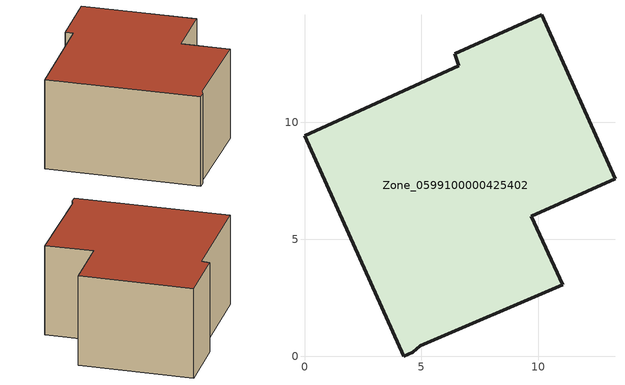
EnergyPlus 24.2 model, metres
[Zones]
Zone_0599100000425402
 floor ground (C_G): 0,9.43 6.6,12.41 6.42,12.93 10.14,14.61 13.27,7.6 9.7,6 11.03,3.06 4.94,0.45 4.63,0.17 4.25,0 z0
 wall outside (C_F): 6.6,12.41 0,9.43 4.25,0 4.63,0.17 4.94,0.45 11.03,3.06 9.7,6 13.27,7.6 10.14,14.61 6.42,12.93 6.6,12.41 z0:6.32
 roof outside (C_R): 11.03,3.06 9.7,6 13.27,7.6 10.14,14.61 6.42,12.93 6.6,12.41 0,9.43 4.25,0 4.63,0.17 4.94,0.45 z6.32
[BUILDING]
Pand.0599100000425402: North Axis=0; Terrain=City; Loads Convergence Tolerance Value=0.04; Temperature Convergence Tolerance Value=0.4; Solar Distribution=FullExterior; Maximum Number of Warmup Days=25; Minimum Number of Warmup Days=1
[Site:Location]
Rotterdam.The.Hague.AP_ZH_NLD Design_Conditions: Latitude=51.96; Longitude=4.45; Time Zone=1; Elevation=-4.5
[SITE:GROUNDTEMPERATURE:BUILDINGSURFACE]
18, 18, 18, 18, 18, 18, 18, 18, 18, 18, 18, 18
[MATERIAL] Thermal Absorptance=0.9; Solar Absorptance=0.7; Visible Absorptance=0.7
Name | Roughness | Thickness | Conductivity | Density | Specific Heat
G.D.2006-2014 | MediumSmooth | 0.15 | 0.06 | 540 | 1210
F.D.2006-2014 | Rough | 0.3 | 0.12 | 1920 | 840
R.D.2006-2014 | MediumRough | 0.2 | 0.08 | 1500 | 1000
[CONSTRUCTION]
C_G: G.D.2006-2014
C_F: F.D.2006-2014
C_R: R.D.2006-2014
[ZONE]
Zone_0599100000425402: Type=1; Multiplier=1; Ceiling Height=Autocalculate; Volume=Autocalculate; Floor Area=autocalculate; Part of Total Floor Area=Yes
[ZONEINFILTRATION:DESIGNFLOWRATE]
Infil_Zone_0599100000425402: Zone or ZoneList or Space or SpaceList=Zone_0599100000425402; Schedule=AlwaysOn; Design Flow Rate Calculation Method=Flow/Area; Flow Rate per Floor Area=0.0021; Constant Term Coefficient=1; Temperature Term Coefficient=0; Velocity Term Coefficient=0; Velocity Squared Term Coefficient=0
[HVACTEMPLATE:ZONE:IDEALLOADSAIRSYSTEM]
Zone_0599100000425402: Maximum Heating Supply Air Temperature=50; Minimum Cooling Supply Air Temperature=13; Maximum Heating Supply Air Humidity Ratio=0.0156; Minimum Cooling Supply Air Humidity Ratio=0.0077; Heating Limit=NoLimit; Cooling Limit=NoLimit; Dehumidification Control Type=ConstantSensibleHeatRatio; Cooling Sensible Heat Ratio=0.7; Dehumidification Setpoint=60; Humidification Control Type=None; Humidification Setpoint=30; Outdoor Air Method=None; Outdoor Air Flow Rate per Person=0.00944; Outdoor Air Flow Rate per Zone Floor Area=0; Outdoor Air Flow Rate per Zone=0; Demand Controlled Ventilation Type=None; Outdoor Air Economizer Type=NoEconomizer; Heat Recovery Type=None; Sensible Heat Recovery Effectiveness=0.7; Latent Heat Recovery Effectiveness=0.65
[ZONECONTROL:THERMOSTAT]
ThermostatControl_Zone_0599100000425402: Zone or ZoneList=Zone_0599100000425402; Control Type Schedule=DualSetpointControlType; Control 1=Thermostat_Zone_0599100000425402; Temperature Difference Between Cutout And Setpoint=0
[THERMOSTATSETPOINT:DUALSETPOINT]
Thermostat_Zone_0599100000425402: Heating Setpoint Temperature Schedule=HeatingSetpoint_Zone_0599100000425402; Cooling Setpoint Temperature Schedule=CoolingSetpoint_Zone_0599100000425402
[SCHEDULE:COMPACT]
HeatingSetpoint_Zone_0599100000425402: Through: 12/31, For: AllDays, Until: 24:00, 21
CoolingSetpoint_Zone_0599100000425402: Through: 12/31, For: AllDays, Until: 24:00, 24
DualSetpointControlType: Through: 12/31, For: AllDays, Until: 24:00, 4
AlwaysOn: Through: 12/31, For: AllDays, Until: 24:00, 1
